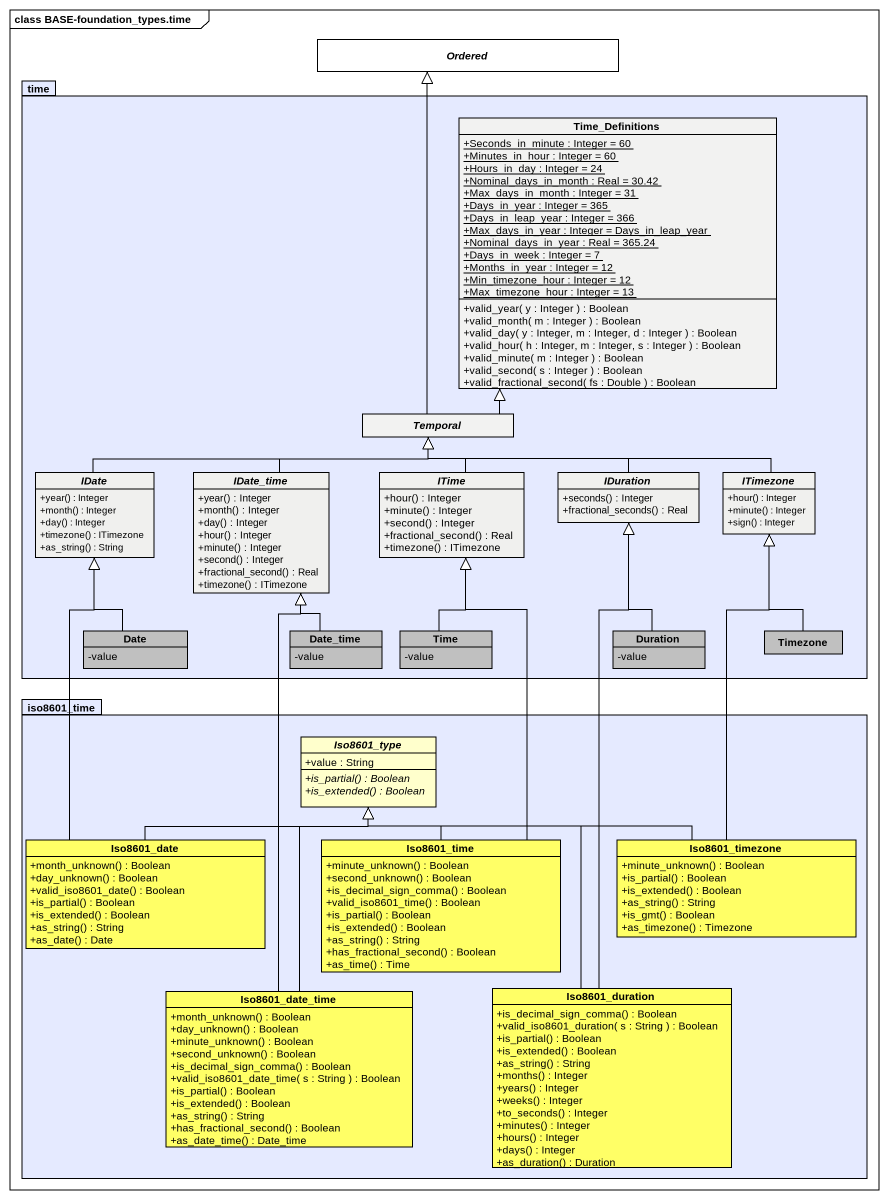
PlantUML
@startuml
mainframe class BASE-foundation_types.time
hide circle
hide empty members
skinparam classAttributeIconSize 0
abstract class Ordered #FFFFFF
package time #E5EAFF {
  class Time_Definitions #F2F2F1 {
    {static} +Seconds_in_minute : Integer = 60
    {static} +Minutes_in_hour : Integer = 60
    {static} +Hours_in_day : Integer = 24
    {static} +Nominal_days_in_month : Real = 30.42
    {static} +Max_days_in_month : Integer = 31
    {static} +Days_in_year : Integer = 365
    {static} +Days_in_leap_year : Integer = 366
    {static} +Max_days_in_year : Integer = Days_in_leap_year
    {static} +Nominal_days_in_year : Real = 365.24
    {static} +Days_in_week : Integer = 7
    {static} +Months_in_year : Integer = 12
    {static} +Min_timezone_hour : Integer = 12
    {static} +Max_timezone_hour : Integer = 13
    +valid_year( y : Integer ) : Boolean
    +valid_month( m : Integer ) : Boolean
    +valid_day( y : Integer, m : Integer, d : Integer ) : Boolean
    +valid_hour( h : Integer, m : Integer, s : Integer ) : Boolean
    +valid_minute( m : Integer ) : Boolean
    +valid_second( s : Integer ) : Boolean
    +valid_fractional_second( fs : Double ) : Boolean
  }
  abstract class Temporal #F2F2F1
  abstract class IDate #F0F0EE {
    +year() : Integer
    +month() : Integer
    +day() : Integer
    +timezone() : ITimezone
    +as_string() : String
  }
  abstract class IDate_time #F0F0EE {
    +year() : Integer
    +month() : Integer
    +day() : Integer
    +hour() : Integer
    +minute() : Integer
    +second() : Integer
    +fractional_second() : Real
    +timezone() : ITimezone
  }
  abstract class ITime #F0F0EE {
    +hour() : Integer
    +minute() : Integer
    +second() : Integer
    +fractional_second() : Real
    +timezone() : ITimezone
  }
  abstract class IDuration #F0F0EE {
    +seconds() : Integer
    +fractional_seconds() : Real
  }
  abstract class ITimezone #F0F0EE {
    +hour() : Integer
    +minute() : Integer
    +sign() : Integer
  }
  class Date #C0C0C0 {
    -value
  }
  class Date_time #C0C0C0 {
    -value
  }
  class Time #C0C0C0 {
    -value
  }
  class Duration #C0C0C0 {
    -value
  }
  class Timezone #C0C0C0
}
package iso8601_time #E5EAFF {
  abstract class Iso8601_type #FFFFCC {
    +value : String
    {abstract} +is_partial() : Boolean
    {abstract} +is_extended() : Boolean
  }
  class Iso8601_date #FFFF66 {
    +month_unknown() : Boolean
    +day_unknown() : Boolean
    +valid_iso8601_date() : Boolean
    +is_partial() : Boolean
    +is_extended() : Boolean
    +as_string() : String
    +as_date() : Date
  }
  class Iso8601_time #FFFF66 {
    +minute_unknown() : Boolean
    +second_unknown() : Boolean
    +is_decimal_sign_comma() : Boolean
    +valid_iso8601_time() : Boolean
    +is_partial() : Boolean
    +is_extended() : Boolean
    +as_string() : String
    +has_fractional_second() : Boolean
    +as_time() : Time
  }
  class Iso8601_timezone #FFFF66 {
    +minute_unknown() : Boolean
    +is_partial() : Boolean
    +is_extended() : Boolean
    +as_string() : String
    +is_gmt() : Boolean
    +as_timezone() : Timezone
  }
  class Iso8601_date_time #FFFF66 {
    +month_unknown() : Boolean
    +day_unknown() : Boolean
    +minute_unknown() : Boolean
    +second_unknown() : Boolean
    +is_decimal_sign_comma() : Boolean
    +valid_iso8601_date_time( s : String ) : Boolean
    +is_partial() : Boolean
    +is_extended() : Boolean
    +as_string() : String
    +has_fractional_second() : Boolean
    +as_date_time() : Date_time
  }
  class Iso8601_duration #FFFF66 {
    +is_decimal_sign_comma() : Boolean
    +valid_iso8601_duration( s : String ) : Boolean
    +is_partial() : Boolean
    +is_extended() : Boolean
    +as_string() : String
    +months() : Integer
    +years() : Integer
    +weeks() : Integer
    +to_seconds() : Integer
    +minutes() : Integer
    +hours() : Integer
    +days() : Integer
    +as_duration() : Duration
  }
}
Temporal -up-|> Ordered
Temporal -up-|> Time_Definitions
IDate -right-|> Temporal
IDate_time -up-|> Temporal
ITime -up-|> Temporal
IDuration -left-|> Temporal
ITimezone -left-|> Temporal
Date -up-|> IDate
Date_time -up-|> IDate_time
Time -up-|> ITime
Duration -up-|> IDuration
Timezone -up-|> ITimezone
Iso8601_date -up-|> IDate
Iso8601_date -right-|> Iso8601_type
Iso8601_time -up-|> ITime
Iso8601_time -up-|> Iso8601_type
Iso8601_timezone -up-|> ITimezone
Iso8601_timezone -left-|> Iso8601_type
Iso8601_date_time -up-|> IDate_time
Iso8601_date_time -up-|> Iso8601_type
Iso8601_duration -up-|> IDuration
Iso8601_duration -up-|> Iso8601_type
@enduml
